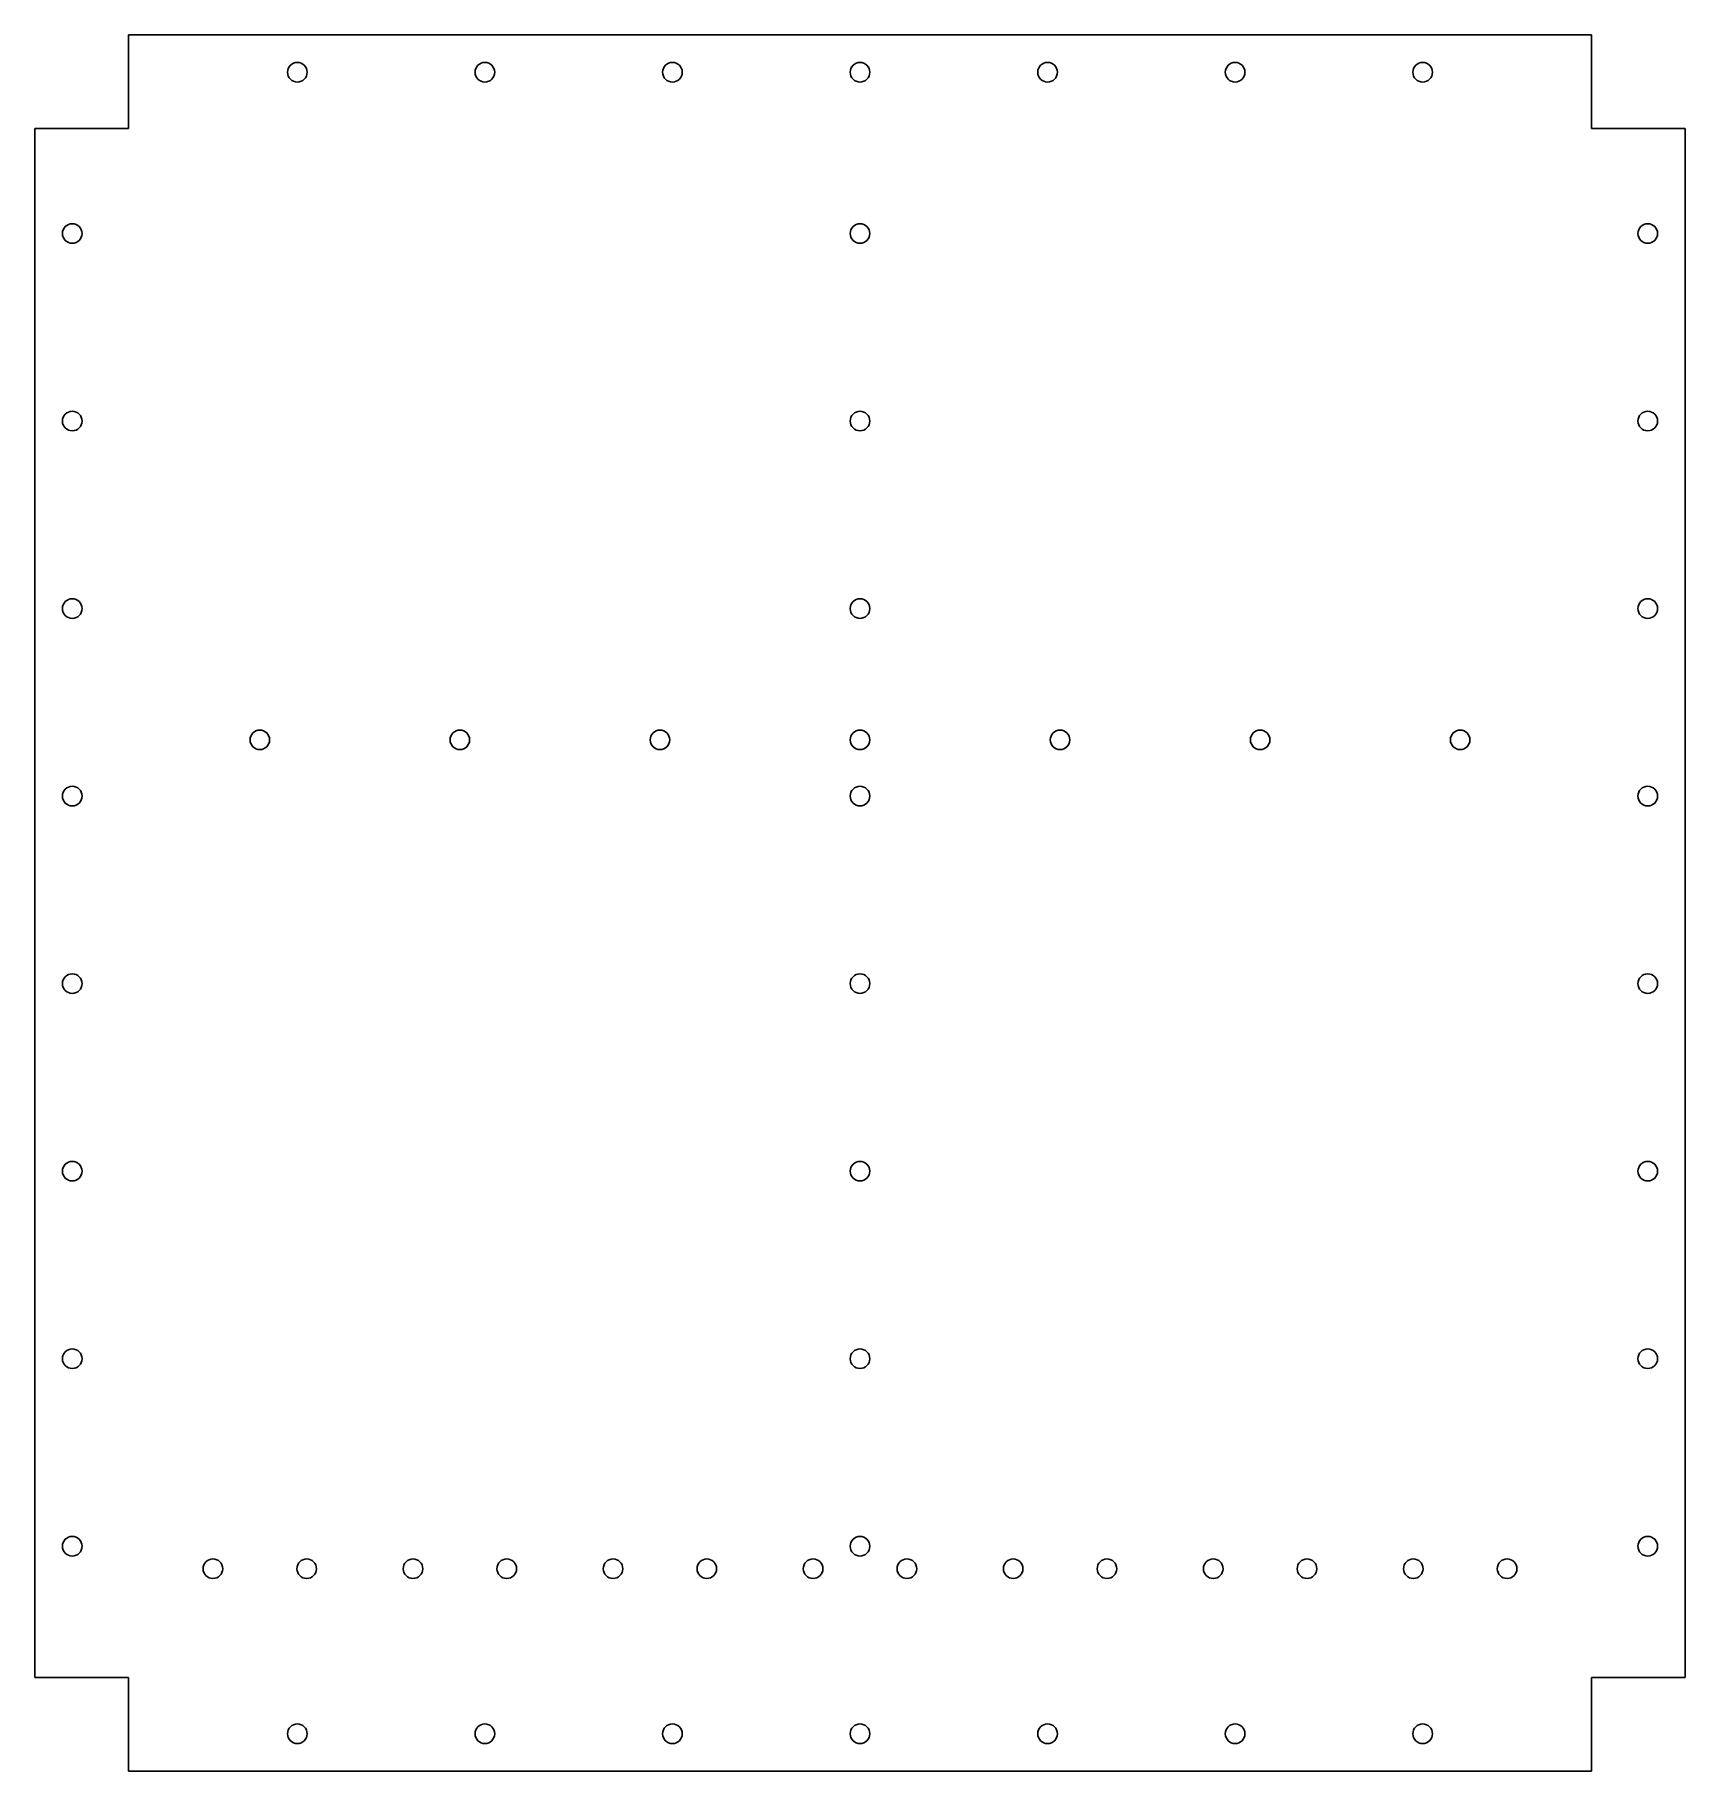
# Model space of a CAD drawing. Extents: x -220 to 220, y 0 to 463.
import ezdxf

# ---------------------------------------------------------------- set-up
doc = ezdxf.new("R2010")
doc.units = 0
doc.layers.add('Body001', color=7, linetype='CONTINUOUS')

msp = doc.modelspace()

# ---------------------------------------------------------------- linework, layer by layer
at = {"layer": 'Body001'}
for p, q in [((-195, 463), (-195, 438)), ((195, 463), (-195, 463)), ((-195, 463, 1.5748), (-195, 438, 1.5748)), ((195, 463, 1.5748), (-195, 463, 1.5748)), ((-195, 463), (-195, 463, 1.5748)), ((-195, 463), (-195, 438)), ((-195, 463, 1.5748), (-195, 438, 1.5748)), ((-195, 463), (-195, 463, 1.5748)), ((195, 463), (-195, 463)), ((195, 463, 1.5748), (-195, 463, 1.5748)), ((195, 438), (195, 463)), ((195, 438, 1.5748), (195, 463, 1.5748)), ((195, 463), (195, 463, 1.5748)), ((195, 463), (195, 463, 1.5748)), ((195, 438), (195, 463)), ((195, 438, 1.5748), (195, 463, 1.5748)), ((-147.39, 453), (-147.39, 453, 1.5748)), ((-147.39, 453), (-147.39, 453, 1.5748)), ((-97.39, 453), (-97.39, 453, 1.5748)), ((-97.39, 453), (-97.39, 453, 1.5748)), ((-47.39, 453), (-47.39, 453, 1.5748)), ((-47.39, 453), (-47.39, 453, 1.5748)), ((2.61, 453), (2.61, 453, 1.5748)), ((2.61, 453), (2.61, 453, 1.5748)), ((52.61, 453), (52.61, 453, 1.5748)), ((52.61, 453), (52.61, 453, 1.5748)), ((102.61, 453), (102.61, 453, 1.5748)), ((102.61, 453), (102.61, 453, 1.5748)), ((152.61, 453), (152.61, 453, 1.5748)), ((152.61, 453), (152.61, 453, 1.5748)), ((-220, 438), (-220, 438, 1.5748)), ((-220, 438), (-220, 243.842)), ((-220, 438, 1.5748), (-220, 243.842, 1.5748)), ((-220, 438), (-220, 243.842)), ((-195, 438), (-220, 438)), ((-220, 438, 1.5748), (-220, 243.842, 1.5748)), ((-195, 438, 1.5748), (-220, 438, 1.5748)), ((-220, 438), (-220, 438, 1.5748)), ((-195, 438), (-220, 438)), ((-195, 438, 1.5748), (-220, 438, 1.5748)), ((-195, 438), (-195, 438, 1.5748)), ((-195, 438), (-195, 438, 1.5748)), ((220, 438), (195, 438)), ((220, 438, 1.5748), (195, 438, 1.5748)), ((195, 438), (195, 438, 1.5748)), ((195, 438), (195, 438, 1.5748)), ((220, 438), (195, 438)), ((220, 438, 1.5748), (195, 438, 1.5748)), ((220, 25), (220, 438)), ((220, 25, 1.5748), (220, 438, 1.5748)), ((220, 438), (220, 438, 1.5748)), ((220, 438), (220, 438, 1.5748)), ((220, 25), (220, 438)), ((220, 25, 1.5748), (220, 438, 1.5748)), ((-207.39, 410), (-207.39, 410, 1.5748)), ((-207.39, 410), (-207.39, 410, 1.5748)), ((2.61, 410), (2.61, 410, 1.5748)), ((2.61, 410), (2.61, 410, 1.5748)), ((212.61, 410), (212.61, 410, 1.5748)), ((212.61, 410), (212.61, 410, 1.5748)), ((-207.39, 360), (-207.39, 360, 1.5748)), ((-207.39, 360), (-207.39, 360, 1.5748)), ((2.61, 360), (2.61, 360, 1.5748)), ((2.61, 360), (2.61, 360, 1.5748)), ((212.61, 360), (212.61, 360, 1.5748)), ((212.61, 360), (212.61, 360, 1.5748)), ((-207.39, 310), (-207.39, 310, 1.5748)), ((-207.39, 310), (-207.39, 310, 1.5748)), ((2.61, 310), (2.61, 310, 1.5748)), ((2.61, 310), (2.61, 310, 1.5748)), ((212.61, 310), (212.61, 310, 1.5748)), ((212.61, 310), (212.61, 310, 1.5748)), ((-157.39, 275), (-157.39, 275, 1.5748)), ((-157.39, 275), (-157.39, 275, 1.5748)), ((-104.057, 275), (-104.057, 275, 1.5748)), ((-104.057, 275), (-104.057, 275, 1.5748)), ((-50.7233, 275), (-50.7233, 275, 1.5748)), ((-50.7233, 275), (-50.7233, 275, 1.5748)), ((2.61, 275), (2.61, 275, 1.5748)), ((2.61, 275), (2.61, 275, 1.5748)), ((55.9433, 275), (55.9433, 275, 1.5748)), ((55.9433, 275), (55.9433, 275, 1.5748)), ((109.277, 275), (109.277, 275, 1.5748)), ((109.277, 275), (109.277, 275, 1.5748)), ((162.61, 275), (162.61, 275, 1.5748)), ((162.61, 275), (162.61, 275, 1.5748)), ((-207.39, 260), (-207.39, 260, 1.5748)), ((-207.39, 260), (-207.39, 260, 1.5748)), ((2.61, 260), (2.61, 260, 1.5748)), ((2.61, 260), (2.61, 260, 1.5748)), ((212.61, 260), (212.61, 260, 1.5748)), ((212.61, 260), (212.61, 260, 1.5748)), ((-220, 243.842), (-220, 243.842, 1.5748)), ((-220, 243.842), (-220, 25)), ((-220, 243.842, 1.5748), (-220, 25, 1.5748)), ((-220, 243.842), (-220, 243.842, 1.5748)), ((-220, 243.842), (-220, 25)), ((-220, 243.842, 1.5748), (-220, 25, 1.5748)), ((-207.39, 210), (-207.39, 210, 1.5748)), ((-207.39, 210), (-207.39, 210, 1.5748)), ((2.61, 210), (2.61, 210, 1.5748)), ((2.61, 210), (2.61, 210, 1.5748)), ((212.61, 210), (212.61, 210, 1.5748)), ((212.61, 210), (212.61, 210, 1.5748)), ((-207.39, 160), (-207.39, 160, 1.5748)), ((-207.39, 160), (-207.39, 160, 1.5748)), ((2.61, 160), (2.61, 160, 1.5748)), ((2.61, 160), (2.61, 160, 1.5748)), ((212.61, 160), (212.61, 160, 1.5748)), ((212.61, 160), (212.61, 160, 1.5748)), ((-207.39, 110), (-207.39, 110, 1.5748)), ((-207.39, 110), (-207.39, 110, 1.5748)), ((2.61, 110), (2.61, 110, 1.5748)), ((2.61, 110), (2.61, 110, 1.5748)), ((212.61, 110), (212.61, 110, 1.5748)), ((212.61, 110), (212.61, 110, 1.5748)), ((-207.39, 60), (-207.39, 60, 1.5748)), ((-207.39, 60), (-207.39, 60, 1.5748)), ((2.61, 60), (2.61, 60, 1.5748)), ((2.61, 60), (2.61, 60, 1.5748)), ((212.61, 60), (212.61, 60, 1.5748)), ((212.61, 60), (212.61, 60, 1.5748)), ((-169.89, 54), (-169.89, 54, 1.5748)), ((-169.89, 54), (-169.89, 54, 1.5748)), ((-144.89, 54), (-144.89, 54, 1.5748)), ((-144.89, 54), (-144.89, 54, 1.5748)), ((-116.557, 54), (-116.557, 54, 1.5748)), ((-116.557, 54), (-116.557, 54, 1.5748)), ((-91.5567, 54), (-91.5567, 54, 1.5748)), ((-91.5567, 54), (-91.5567, 54, 1.5748)), ((-63.2233, 54), (-63.2233, 54, 1.5748)), ((-63.2233, 54), (-63.2233, 54, 1.5748)), ((-38.2233, 54), (-38.2233, 54, 1.5748)), ((-38.2233, 54), (-38.2233, 54, 1.5748)), ((-9.89, 54), (-9.89, 54, 1.5748)), ((-9.89, 54), (-9.89, 54, 1.5748)), ((15.11, 54), (15.11, 54, 1.5748)), ((15.11, 54), (15.11, 54, 1.5748)), ((43.4433, 54), (43.4433, 54, 1.5748)), ((43.4433, 54), (43.4433, 54, 1.5748)), ((68.4433, 54), (68.4433, 54, 1.5748)), ((68.4433, 54), (68.4433, 54, 1.5748)), ((96.7767, 54), (96.7767, 54, 1.5748)), ((96.7767, 54), (96.7767, 54, 1.5748)), ((121.777, 54), (121.777, 54, 1.5748)), ((121.777, 54), (121.777, 54, 1.5748)), ((150.11, 54), (150.11, 54, 1.5748)), ((150.11, 54), (150.11, 54, 1.5748)), ((175.11, 54), (175.11, 54, 1.5748)), ((175.11, 54), (175.11, 54, 1.5748)), ((-220, 25), (-220, 25, 1.5748)), ((-220, 25), (-220, 25, 1.5748)), ((-220, 25), (-195, 25)), ((-220, 25, 1.5748), (-195, 25, 1.5748)), ((-220, 25), (-195, 25)), ((-220, 25, 1.5748), (-195, 25, 1.5748)), ((-195, 25), (-195, 25, 1.5748)), ((-195, 25), (-195, 0)), ((-195, 25, 1.5748), (-195, 0, 1.5748)), ((-195, 25), (-195, 25, 1.5748)), ((-195, 25), (-195, 0)), ((-195, 25, 1.5748), (-195, 0, 1.5748)), ((195, 0), (195, 25)), ((195, 25), (220, 25)), ((195, 0, 1.5748), (195, 25, 1.5748)), ((195, 25, 1.5748), (220, 25, 1.5748)), ((195, 25), (195, 25, 1.5748)), ((195, 0), (195, 25)), ((195, 0, 1.5748), (195, 25, 1.5748)), ((195, 25), (195, 25, 1.5748)), ((195, 25), (220, 25)), ((195, 25, 1.5748), (220, 25, 1.5748)), ((220, 25), (220, 25, 1.5748)), ((220, 25), (220, 25, 1.5748)), ((-147.39, 10), (-147.39, 10, 1.5748)), ((-147.39, 10), (-147.39, 10, 1.5748)), ((-97.39, 10), (-97.39, 10, 1.5748)), ((-97.39, 10), (-97.39, 10, 1.5748)), ((-47.39, 10), (-47.39, 10, 1.5748)), ((-47.39, 10), (-47.39, 10, 1.5748)), ((2.61, 10), (2.61, 10, 1.5748)), ((2.61, 10), (2.61, 10, 1.5748)), ((52.61, 10), (52.61, 10, 1.5748)), ((52.61, 10), (52.61, 10, 1.5748)), ((102.61, 10), (102.61, 10, 1.5748)), ((102.61, 10), (102.61, 10, 1.5748)), ((152.61, 10), (152.61, 10, 1.5748)), ((152.61, 10), (152.61, 10, 1.5748)), ((-195, 0), (195, 0)), ((-195, 0, 1.5748), (195, 0, 1.5748)), ((-195, 0), (-195, 0, 1.5748)), ((-195, 0), (-195, 0, 1.5748)), ((-195, 0), (195, 0)), ((-195, 0, 1.5748), (195, 0, 1.5748)), ((195, 0), (195, 0, 1.5748)), ((195, 0), (195, 0, 1.5748))]:
    msp.add_line(p, q, dxfattribs=at)
for centre in [(-150, 453), (-150, 453), (-150, 453), (-150, 453), (-100, 453), (-100, 453), (-100, 453), (-100, 453), (-50, 453), (-50, 453), (-50, 453), (-50, 453), (0, 453), (0, 453), (0, 453), (0, 453), (50, 453), (50, 453), (50, 453), (50, 453), (100, 453), (100, 453), (100, 453), (100, 453), (150, 453), (150, 453), (150, 453), (150, 453), (-210, 410), (-210, 410), (-210, 410), (-210, 410), (0, 410), (0, 410), (0, 410), (0, 410), (210, 410), (210, 410), (210, 410), (210, 410), (-210, 360), (-210, 360), (-210, 360), (-210, 360), (0, 360), (0, 360), (0, 360), (0, 360), (210, 360), (210, 360), (210, 360), (210, 360), (-210, 310), (-210, 310), (-210, 310), (-210, 310), (0, 310), (0, 310), (0, 310), (0, 310), (210, 310), (210, 310), (210, 310), (210, 310), (-160, 275), (-160, 275), (-160, 275), (-160, 275), (-106.667, 275), (-106.667, 275), (-106.667, 275), (-106.667, 275), (-53.3333, 275), (-53.3333, 275), (-53.3333, 275), (-53.3333, 275), (0, 275), (0, 275), (0, 275), (0, 275), (53.3333, 275), (53.3333, 275), (53.3333, 275), (53.3333, 275), (106.667, 275), (106.667, 275), (106.667, 275), (106.667, 275), (160, 275), (160, 275), (160, 275), (160, 275), (-210, 260), (-210, 260), (-210, 260), (-210, 260), (0, 260), (0, 260), (0, 260), (0, 260), (210, 260), (210, 260), (210, 260), (210, 260), (-210, 210), (-210, 210), (-210, 210), (-210, 210), (0, 210), (0, 210), (0, 210), (0, 210), (210, 210), (210, 210), (210, 210), (210, 210), (-210, 160), (-210, 160), (-210, 160), (-210, 160), (0, 160), (0, 160), (0, 160), (0, 160), (210, 160), (210, 160), (210, 160), (210, 160), (-210, 110), (-210, 110), (-210, 110), (-210, 110), (0, 110), (0, 110), (0, 110), (0, 110), (210, 110), (210, 110), (210, 110), (210, 110), (-210, 60), (-210, 60), (-210, 60), (-210, 60), (0, 60), (0, 60), (0, 60), (0, 60), (210, 60), (210, 60), (210, 60), (210, 60), (-172.5, 54), (-172.5, 54), (-172.5, 54), (-172.5, 54), (-147.5, 54), (-147.5, 54), (-147.5, 54), (-147.5, 54), (-119.167, 54), (-119.167, 54), (-119.167, 54), (-119.167, 54), (-94.1667, 54), (-94.1667, 54), (-94.1667, 54), (-94.1667, 54), (-65.8333, 54), (-65.8333, 54), (-65.8333, 54), (-65.8333, 54), (-40.8333, 54), (-40.8333, 54), (-40.8333, 54), (-40.8333, 54), (-12.5, 54), (-12.5, 54), (-12.5, 54), (-12.5, 54), (12.5, 54), (12.5, 54), (12.5, 54), (12.5, 54), (40.8333, 54), (40.8333, 54), (40.8333, 54), (40.8333, 54), (65.8333, 54), (65.8333, 54), (65.8333, 54), (65.8333, 54), (94.1667, 54), (94.1667, 54), (94.1667, 54), (94.1667, 54), (119.167, 54), (119.167, 54), (119.167, 54), (119.167, 54), (147.5, 54), (147.5, 54), (147.5, 54), (147.5, 54), (172.5, 54), (172.5, 54), (172.5, 54), (172.5, 54), (-150, 10), (-150, 10), (-150, 10), (-150, 10), (-100, 10), (-100, 10), (-100, 10), (-100, 10), (-50, 10), (-50, 10), (-50, 10), (-50, 10), (0, 10), (0, 10), (0, 10), (0, 10), (50, 10), (50, 10), (50, 10), (50, 10), (100, 10), (100, 10), (100, 10), (100, 10), (150, 10), (150, 10), (150, 10), (150, 10)]:
    msp.add_circle(centre, 2.61, dxfattribs=at)

doc.saveas('drawing.dxf')
